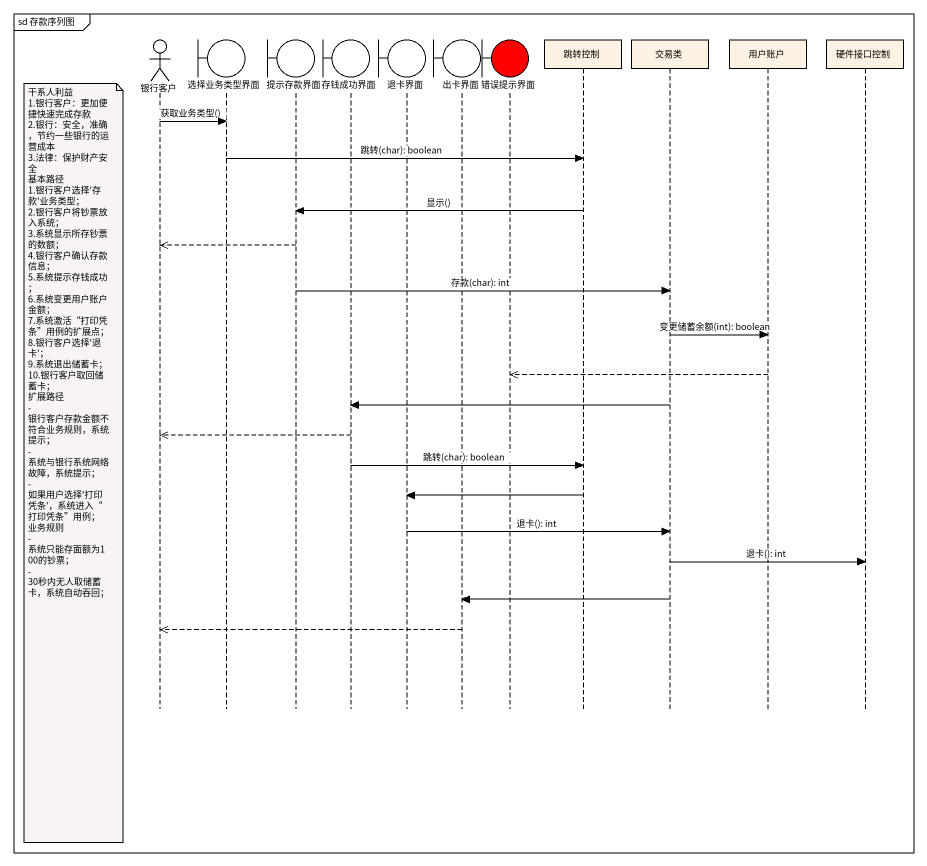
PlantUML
@startuml
mainframe sd 存款序列图
hide footbox
actor 银行客户
boundary 选择业务类型界面
boundary 提示存款界面
boundary 存钱成功界面
boundary 退卡界面
boundary 出卡界面
boundary 错误提示界面 #FF0000
participant 跳转控制
participant 交易类
participant 用户账户
participant 硬件接口控制

银行客户 -> 选择业务类型界面 : 获取业务类型()
选择业务类型界面 -> 跳转控制 : 跳转(char): boolean
跳转控制 -> 提示存款界面 : 显示()
提示存款界面 -->> 银行客户
提示存款界面 -> 交易类 : 存款(char): int
交易类 -> 用户账户 : 变更储蓄余额(int): boolean
用户账户 -->> 错误提示界面
交易类 -> 存钱成功界面
存钱成功界面 -->> 银行客户
note left of 银行客户
  干系人利益
  1.银行客户：更加便捷快速完成存款
  2.银行：安全，准确，节约一些银行的运营成本
  3.法律：保护财产安全
  基本路径
  1.银行客户选择'存款'业务类型；
  2.银行客户将钞票放入系统；
  3.系统显示所存钞票的数额；
  4.银行客户确认存款信息；
  5.系统提示存钱成功；
  6.系统变更用户账户金额；
  7.系统激活“打印凭条”用例的扩展点；
  8.银行客户选择'退卡'；
  9.系统退出储蓄卡；
  10.银行客户取回储蓄卡；
  扩展路径
  - 银行客户存款金额不符合业务规则，系统提示；
  - 系统与银行系统网络故障，系统提示；
  - 如果用户选择'打印凭条'，系统进入“打印凭条”用例；
  业务规则
  - 系统只能存面额为100的钞票；
  - 30秒内无人取储蓄卡，系统自动吞回；
end note
存钱成功界面 -> 跳转控制 : 跳转(char): boolean
跳转控制 -> 退卡界面
退卡界面 -> 交易类 : 退卡(): int
交易类 -> 硬件接口控制 : 退卡(): int
交易类 -> 出卡界面
出卡界面 -->> 银行客户
@enduml
